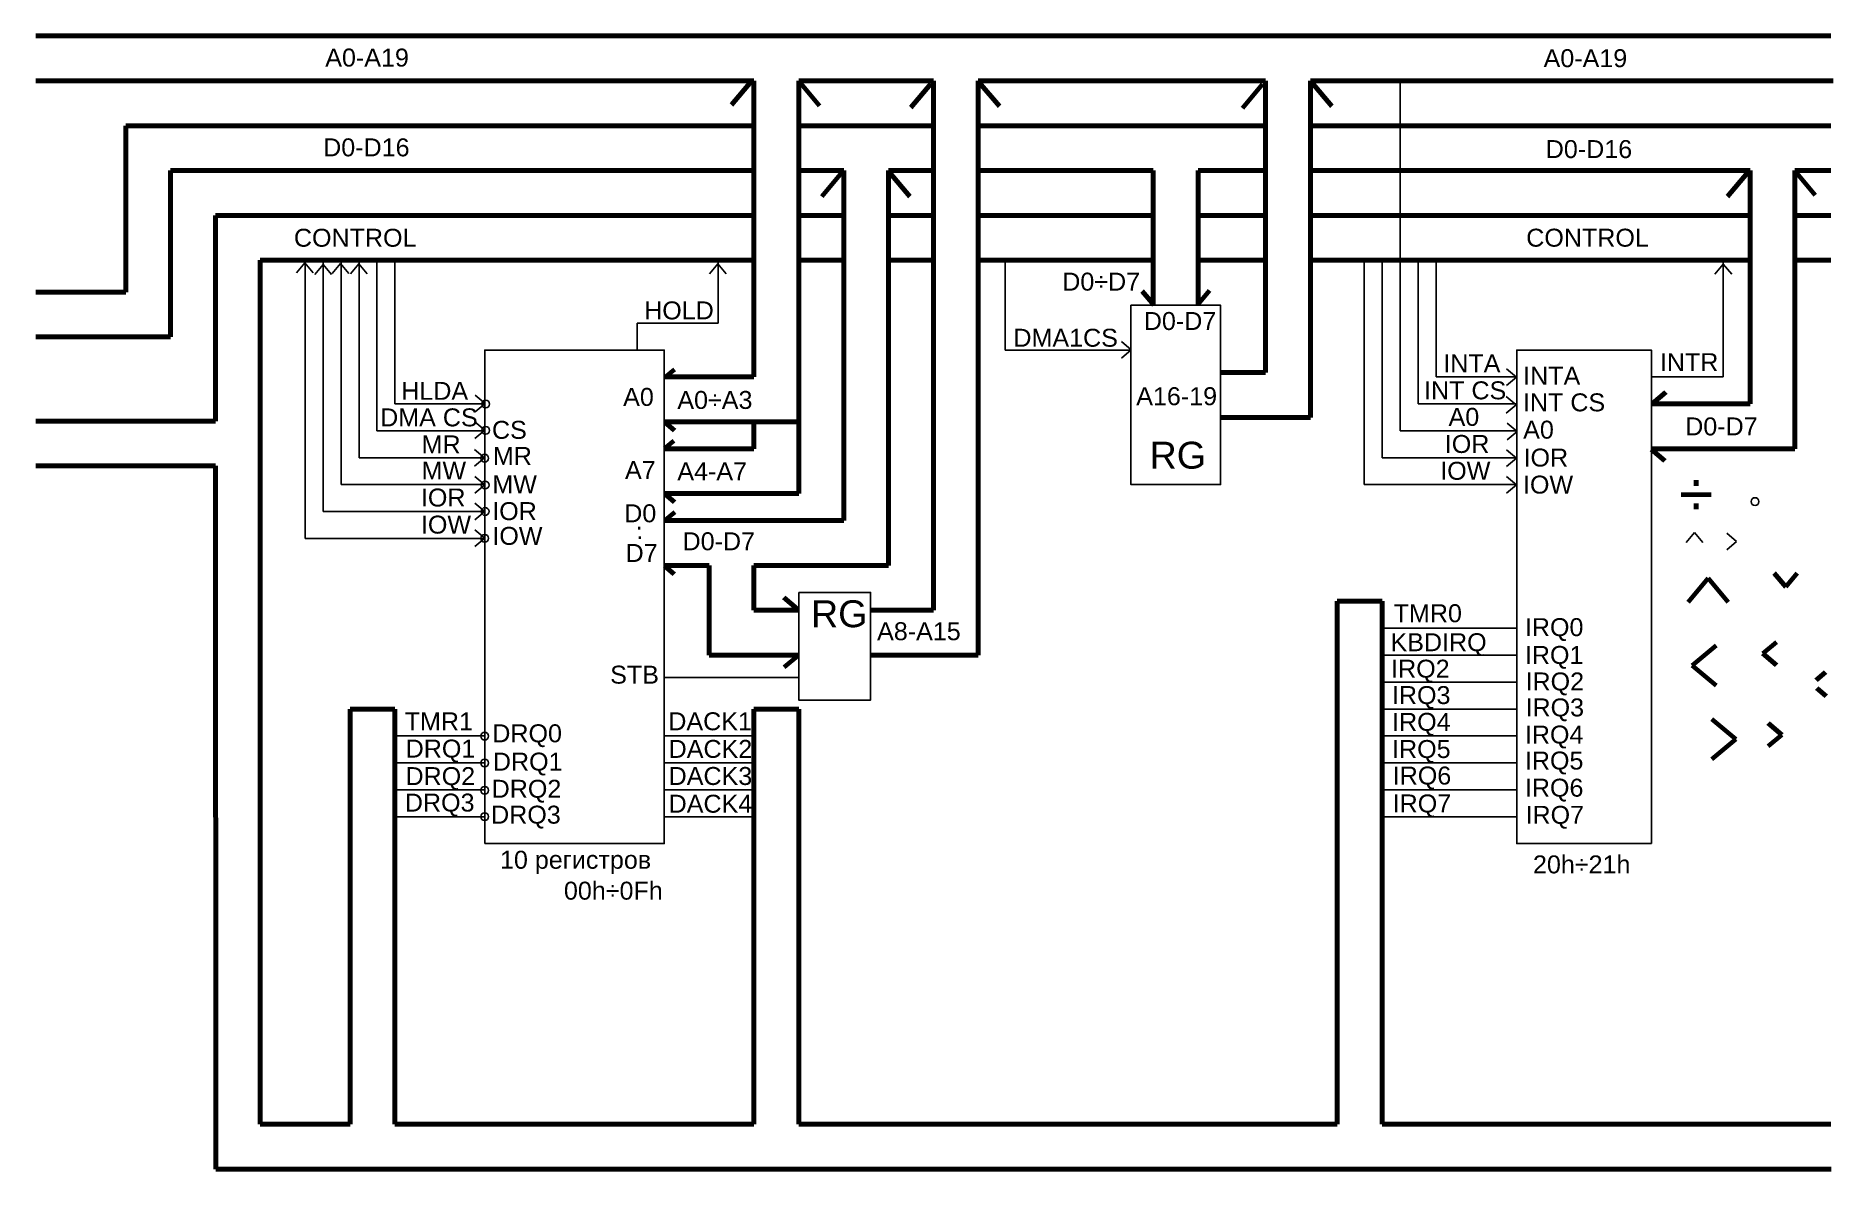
# Paper-space layout 'Лист2' of a CAD drawing. Header units: millimetres. Extents: x -14 to 268, y -1 to 177.
import ezdxf

# ---------------------------------------------------------------- set-up
doc = ezdxf.new("R2010")
doc.units = ezdxf.units.MM
doc.styles.get("Standard").update_dxf_attribs({"font": 'arial.ttf'})

psp = doc.layouts.new('Лист2')

# ---------------------------------------------------------------- linework, layer by layer
at = {"color": 242, "lineweight": 100, "true_color": 0xcd2027}
for p, q in [((-14.08, 177.38), (268.1, 177.38)), ((-14.08, 170.32), (98.79, 170.32)), ((105.84, 170.32), (127.01, 170.32)), ((134.06, 170.32), (179.21, 170.32)), ((186.27, 170.32), (268.43, 170.32)), ((0.03, 137.1), (0.03, 163.27)), ((98.79, 163.27), (0.03, 163.27)), ((127.01, 163.27), (105.84, 163.27)), ((179.21, 163.27), (134.06, 163.27)), ((186.27, 163.27), (268.1, 163.27)), ((7.08, 130.05), (7.08, 156.21)), ((98.79, 156.21), (7.08, 156.21)), ((112.9, 156.21), (105.84, 156.21)), ((127.01, 156.21), (119.95, 156.21)), ((161.57, 156.21), (134.06, 156.21)), ((179.21, 156.21), (168.63, 156.21)), ((186.27, 156.21), (255.4, 156.21)), ((262.45, 156.21), (268.1, 156.21)), ((14.14, 116.83), (14.14, 149.16)), ((98.79, 149.16), (14.14, 149.16)), ((112.9, 149.16), (105.84, 149.16)), ((127.01, 149.16), (119.95, 149.16)), ((161.57, 149.16), (134.06, 149.16)), ((179.21, 149.16), (168.63, 149.16)), ((255.4, 149.16), (186.27, 149.16)), ((262.45, 149.16), (268.1, 149.16)), ((21.19, 142.1), (21.19, 6.29)), ((98.79, 142.1), (21.19, 142.1)), ((112.9, 142.1), (105.84, 142.1)), ((127.01, 142.1), (119.95, 142.1)), ((161.57, 142.1), (134.06, 142.1)), ((179.21, 142.1), (168.63, 142.1)), ((255.4, 142.1), (186.27, 142.1)), ((262.45, 142.1), (268.1, 142.1)), ((-14.08, 137.1), (0.03, 137.1)), ((-14.08, 130.05), (7.08, 130.05)), ((-14.08, 116.83), (14.14, 116.83)), ((-14.08, 109.78), (14.14, 109.78)), ((14.14, 109.78), (14.2, -0.77)), ((190.5, 6.29), (190.5, 88.49)), ((190.5, 88.49), (197.55, 88.49)), ((197.55, 88.49), (197.55, 6.29)), ((42.35, 71.56), (35.3, 71.56)), ((35.3, 71.56), (35.3, 6.29)), ((42.35, 6.29), (42.35, 71.56)), ((98.79, 6.29), (98.79, 71.56)), ((98.79, 71.56), (105.84, 71.56)), ((105.84, 71.56), (105.84, 6.29)), ((21.19, 6.29), (35.3, 6.29)), ((42.35, 6.29), (98.79, 6.29)), ((105.84, 6.29), (190.5, 6.29)), ((197.55, 6.29), (268.1, 6.29)), ((14.2, -0.77), (268.16, -0.77))]:
    psp.add_line(p, q, dxfattribs=at)
at = {"lineweight": 100}
for p, q in [((98.39, 170.27), (95.24, 166.52)), ((98.79, 123.76), (98.79, 170.32)), ((105.84, 116.71), (105.84, 170.32)), ((105.96, 170.17), (109.11, 166.41)), ((126.62, 169.86), (123.47, 166.11)), ((127.01, 87.08), (127.01, 170.32)), ((134.06, 80.02), (134.06, 170.32)), ((134.22, 170.08), (137.37, 166.33)), ((178.74, 169.78), (175.59, 166.03)), ((179.21, 124.47), (179.21, 170.32)), ((186.27, 117.41), (186.27, 170.32)), ((186.48, 170.08), (189.64, 166.33)), ((112.59, 155.92), (109.44, 152.16)), ((112.9, 101.19), (112.9, 156.21)), ((119.95, 94.13), (119.95, 156.21)), ((120.17, 155.88), (123.32, 152.12)), ((161.57, 135.05), (161.57, 156.21)), ((168.63, 135.05), (168.63, 156.21)), ((254.99, 155.88), (251.84, 152.12)), ((255.4, 119.53), (255.4, 156.21)), ((262.45, 112.48), (262.45, 156.21)), ((262.48, 156.11), (265.63, 152.35)), ((161.64, 135.08), (159.84, 137.23)), ((168.63, 135.19), (170.43, 137.33)), ((84.82, 123.71), (86.29, 124.95)), ((172.16, 124.47), (179.21, 124.47)), ((84.68, 123.76), (98.79, 123.76)), ((239.88, 119.53), (255.4, 119.53)), ((240.03, 119.58), (242.17, 121.38)), ((84.68, 116.71), (105.84, 116.71)), ((84.84, 116.61), (86.31, 115.37)), ((98.79, 112.48), (98.79, 116.71)), ((105.84, 105.42), (105.84, 116.71)), ((172.16, 117.41), (186.27, 117.41)), ((84.74, 112.5), (86.22, 113.73)), ((84.68, 112.48), (98.79, 112.48)), ((239.87, 112.36), (242.01, 110.56)), ((239.88, 112.48), (262.45, 112.48)), ((84.68, 105.42), (105.84, 105.42)), ((84.84, 105.33), (86.31, 104.09)), ((84.89, 101.28), (86.36, 102.52)), ((84.68, 101.19), (112.9, 101.19)), ((91.74, 94.13), (84.68, 94.13)), ((84.79, 94.01), (86.26, 92.77)), ((91.74, 94.13), (91.74, 80.02)), ((98.79, 94.13), (119.95, 94.13)), ((98.79, 94.13), (98.79, 87.08)), ((248.79, 92.11), (245.64, 88.35)), ((248.79, 92.11), (251.94, 88.35)), ((261, 90.77), (259.19, 92.91)), ((261, 90.77), (262.8, 92.91)), ((105.61, 87.29), (103.47, 89.09)), ((98.79, 87.08), (105.84, 87.08)), ((117.13, 87.08), (127.01, 87.08)), ((257.41, 80.27), (259.56, 82.07)), ((91.74, 80.02), (105.84, 80.02)), ((105.67, 79.93), (103.52, 78.13)), ((117.13, 80.02), (134.06, 80.02)), ((246.3, 78.38), (250.05, 81.53)), ((257.41, 80.27), (259.56, 78.47)), ((246.3, 78.38), (250.05, 75.23)), ((265.77, 76.09), (267.25, 77.33)), ((265.9, 74.83), (267.37, 73.59)), ((253.14, 66.83), (249.38, 69.98)), ((260.36, 67.51), (258.22, 69.31)), ((253.14, 66.83), (249.38, 63.68)), ((260.36, 67.51), (258.22, 65.71))]:
    psp.add_line(p, q, dxfattribs=at)
for p, q in [((200.37, 115.3), (200.37, 170.32)), ((28.24, 98.37), (28.24, 142.1)), ((31.07, 102.6), (31.07, 142.1)), ((33.89, 106.83), (33.89, 142.1)), ((36.71, 111.06), (36.71, 142.1)), ((39.53, 115.3), (39.53, 142.1)), ((42.35, 119.53), (42.35, 142.1)), ((93.12, 141.53), (91.81, 139.96)), ((93.12, 141.53), (94.44, 139.96)), ((93.15, 132.23), (93.15, 142.1)), ((138.29, 142.1), (138.29, 128)), ((194.73, 106.83), (194.73, 142.1)), ((197.55, 111.06), (197.55, 142.1)), ((203.2, 119.53), (203.2, 142.1)), ((206.02, 123.76), (206.02, 142.1)), ((251.18, 141.51), (249.87, 139.94)), ((251.17, 123.76), (251.17, 142.1)), ((251.18, 141.51), (252.5, 139.94)), ((80.45, 128), (80.45, 132.23)), ((80.45, 132.23), (93.15, 132.23)), ((138.29, 128), (158.05, 128)), ((158.11, 128.01), (156.55, 129.33)), ((158.11, 128.01), (156.55, 126.7)), ((218.68, 123.73), (217.12, 125.05)), ((218.72, 123.76), (206.02, 123.76)), ((218.68, 123.73), (217.12, 122.42)), ((239.88, 123.76), (251.17, 123.76)), ((56.46, 119.53), (42.35, 119.53)), ((56.56, 119.59), (54.99, 120.91)), ((56.56, 119.59), (54.99, 118.28)), ((218.72, 119.53), (203.2, 119.53)), ((218.61, 119.39), (217.04, 120.7)), ((218.61, 119.39), (217.04, 118.07)), ((56.48, 115.41), (54.91, 116.72)), ((218.76, 115.19), (217.19, 116.51)), ((56.46, 115.3), (39.53, 115.3)), ((56.48, 115.41), (54.91, 114.09)), ((218.72, 115.3), (200.37, 115.3)), ((218.76, 115.19), (217.19, 113.88)), ((56.46, 111.06), (36.71, 111.06)), ((218.72, 111.06), (197.55, 111.06)), ((218.68, 111), (217.12, 112.31)), ((218.68, 111), (217.12, 109.68)), ((218.68, 106.8), (217.12, 108.12)), ((56.46, 106.83), (33.89, 106.83)), ((218.72, 106.83), (194.73, 106.83)), ((218.68, 106.8), (217.12, 105.49)), ((56.46, 102.6), (31.07, 102.6)), ((246.66, 99.33), (245.35, 97.76)), ((246.66, 99.33), (247.98, 97.76)), ((253.28, 97.9), (251.71, 99.22)), ((56.46, 98.37), (28.24, 98.37)), ((253.28, 97.9), (251.71, 96.59)), ((218.72, 84.26), (197.55, 84.26)), ((218.72, 80.02), (197.55, 80.02)), ((84.68, 76.5), (105.84, 76.5)), ((218.72, 75.79), (197.55, 75.79)), ((218.72, 71.56), (197.55, 71.56)), ((56.46, 67.33), (42.35, 67.33)), ((84.68, 67.33), (98.79, 67.33)), ((218.72, 67.33), (197.55, 67.33)), ((56.46, 63.09), (42.35, 63.09)), ((84.68, 63.09), (98.79, 63.09)), ((218.72, 63.09), (197.55, 63.09)), ((56.46, 58.86), (42.35, 58.86)), ((84.68, 58.86), (98.79, 58.86)), ((218.72, 58.86), (197.55, 58.86)), ((56.46, 54.63), (42.35, 54.63)), ((84.68, 54.63), (98.79, 54.63)), ((218.72, 54.63), (197.55, 54.63))]:
    psp.add_line(p, q)
at = {"color": 242, "true_color": 0xcd2027}
for p, q in [((28.2, 141.68), (26.88, 140.11)), ((28.2, 141.68), (29.51, 140.11)), ((31.08, 141.45), (29.76, 139.88)), ((31.08, 141.45), (32.39, 139.88)), ((33.8, 141.6), (32.49, 140.03)), ((33.8, 141.6), (35.12, 140.03)), ((36.68, 141.53), (35.37, 139.96)), ((36.68, 141.53), (38, 139.96)), ((56.41, 111.07), (54.84, 112.38)), ((56.41, 111.07), (54.84, 109.75)), ((56.48, 106.81), (54.91, 108.12)), ((56.48, 106.81), (54.91, 105.49)), ((56.48, 102.62), (54.91, 103.94)), ((56.48, 102.62), (54.91, 101.31)), ((56.48, 98.44), (54.91, 99.75)), ((56.48, 98.44), (54.91, 97.12))]:
    psp.add_line(p, q, dxfattribs=at)
for points in [[(158.05, 135.05), (172.16, 135.05), (172.16, 106.83), (158.05, 106.83)], [(56.46, 50.4), (84.68, 50.4), (84.68, 128), (56.46, 128)], [(239.88, 50.4), (218.72, 50.4), (218.72, 128), (239.88, 128)], [(105.84, 89.9), (117.13, 89.9), (117.13, 72.97), (105.84, 72.97)]]:
    psp.add_lwpolyline(points, close=True)
for centre in [(56.61, 119.5), (56.61, 115.36), (56.46, 110.99), (56.53, 106.77), (256.17, 104.17), (56.53, 102.62), (56.46, 98.4), (56.46, 67.3), (56.46, 63.08), (56.46, 58.78), (56.46, 54.64)]:
    psp.add_circle(centre, 0.612)

# ---------------------------------------------------------------- texts
at = {"color": 242, "true_color": 0xcd2027, "attachment_point": 1}
for s, width, insert, char_height in [('А0-А19', 9.7109, (31.4, 175.39), 2.822), ('А0-А19', 9.7109, (222.93, 175.29), 2.822), ('D0-D16', 9.7109, (31.07, 161.27), 2.822), ('D0-D16', 9.7109, (223.27, 161), 2.822), ('CONTROL', 9.3066, (26.47, 147.06), 2.822), ('CONTROL', 9.3066, (220.2, 147.07), 2.822), ('10 регистров', 24.8359, (58.87, 49.27), 2.8218), ('20h÷21h', 15.7609, (221.26, 48.54), 2.822), ('00h÷0Fh', 15.7609, (68.92, 44.41), 2.822)]:
    psp.add_mtext_dynamic_manual_height_columns(s, width=width, gutter_width=35.27, heights=[0], dxfattribs=dict(at, insert=insert, char_height=char_height))
at = {"attachment_point": 1}
for s, width, insert, char_height in [('D0÷D7', 13.7236, (147.26, 140.16), 2.822), ('HOLD', 9.7109, (81.53, 135.64), 2.822), ('D0-D7', 13.7236, (160.08, 133.97), 2.822), ('DMA1CS', 18.3161, (139.58, 131.34), 2.822), ('INTA', 9.7109, (207.16, 127.32), 2.822), ('INTR', 9.7109, (241.21, 127.5), 2.822), ('INTA', 9.7109, (219.72, 125.36), 2.822), ('HLDA', 9.7109, (43.35, 122.99), 2.822), ('А0', 9.7109, (78.23, 122.04), 2.822), ('А0÷А3', 13.7236, (86.75, 121.56), 2.822), ('А16-19', 13.7236, (158.89, 122.15), 2.822), ('INT CS', 13.7236, (204.14, 123.07), 2.822), ('DMA CS', 15.2883, (40.03, 118.82), 2.822), ('А0', 13.7236, (207.99, 118.9), 2.822), ('INT CS', 13.7236, (219.69, 121.18), 2.822), ('CS', 9.7109, (57.61, 116.86), 2.822), ('А0', 13.7236, (219.72, 116.89), 2.822), ('D0-D7', 9.7109, (245.19, 117.4), 2.822), ('MR', 9.7109, (46.55, 114.57), 2.822), ('RG', 9.7109, (160.99, 113.58), 4.233), ('IOR', 13.7236, (207.4, 114.64), 2.822), ('MW', 9.7109, (46.54, 110.47), 2.822), ('MR', 9.7109, (57.75, 112.76), 2.822), ('А7', 9.7109, (78.52, 110.55), 2.822), ('А4-А7', 13.7236, (86.75, 110.35), 2.822), ('IOW', 13.7236, (206.68, 110.42), 2.822), ('IOR', 13.7236, (219.78, 112.5), 2.822), ('MW', 9.7109, (57.67, 108.3), 2.822), ('IOW', 13.7236, (219.69, 108.25), 2.822), ('÷', 20.8412, (244.21, 108.89), 7.05), ('IOR', 9.7109, (46.44, 106.22), 2.822), ('IOW', 9.7109, (46.44, 101.96), 2.822), ('IOR', 9.7109, (57.65, 104.08), 2.822), ('D0', 9.7109, (78.4, 103.74), 2.822), ('IOW', 9.7109, (57.67, 100.19), 2.822), ('.', 9.1361, (80.22, 102.59), 2.82), ('D0-D7', 13.7236, (87.57, 99.34), 2.822), ('D7', 9.7109, (78.62, 97.5), 2.822), ('.', 9.1361, (80.32, 101.09), 2.82), ('RG', 9.7109, (107.76, 88.65), 4.233), ('TMR0', 13.7236, (199.36, 88.03), 2.822), ('А8-А15', 13.7236, (118.15, 85.2), 2.822), ('IRQ0', 13.7236, (219.99, 85.84), 2.822), ('KBDIRQ', 13.7236, (198.86, 83.47), 2.822), ('IRQ2', 13.7236, (198.96, 79.31), 2.822), ('IRQ1', 13.7236, (219.99, 81.47), 2.822), ('STB', 9.7109, (76.19, 78.37), 2.822), ('IRQ2', 13.7236, (220.09, 77.3), 2.822), ('IRQ3', 13.7236, (199.09, 75.16), 2.822), ('TMR1', 9.7109, (43.89, 71.03), 2.822), ('DACK1', 9.7109, (85.33, 71.04), 2.822), ('IRQ4', 13.7236, (199.11, 70.95), 2.822), ('IRQ3', 13.7236, (220.09, 73.22), 2.822), ('DRQ0', 9.7109, (57.66, 69.15), 2.822), ('IRQ4', 13.7236, (219.99, 68.95), 2.822), ('DRQ1', 9.7109, (44.04, 66.75), 2.822), ('DACK2', 9.7109, (85.38, 66.7), 2.822), ('IRQ5', 13.7236, (199.11, 66.68), 2.822), ('DRQ2', 9.7109, (44.01, 62.42), 2.822), ('DRQ1', 9.7109, (57.75, 64.7), 2.822), ('DACK3', 9.7109, (85.38, 62.44), 2.822), ('IRQ6', 13.7236, (199.21, 62.51), 2.822), ('IRQ5', 13.7236, (219.99, 64.87), 2.822), ('DRQ2', 9.7109, (57.56, 60.43), 2.822), ('IRQ6', 13.7236, (219.99, 60.6), 2.822), ('DRQ3', 9.7109, (43.91, 58.26), 2.822), ('DACK4', 9.7109, (85.38, 58.08), 2.822), ('IRQ7', 13.7236, (199.2, 58.12), 2.822), ('DRQ3', 9.7109, (57.47, 56.36), 2.822), ('IRQ7', 13.7236, (220.09, 56.33), 2.822)]:
    psp.add_mtext_dynamic_manual_height_columns(s, width=width, gutter_width=35.27, heights=[0], dxfattribs=dict(at, insert=insert, char_height=char_height))

doc.saveas('drawing.dxf')
